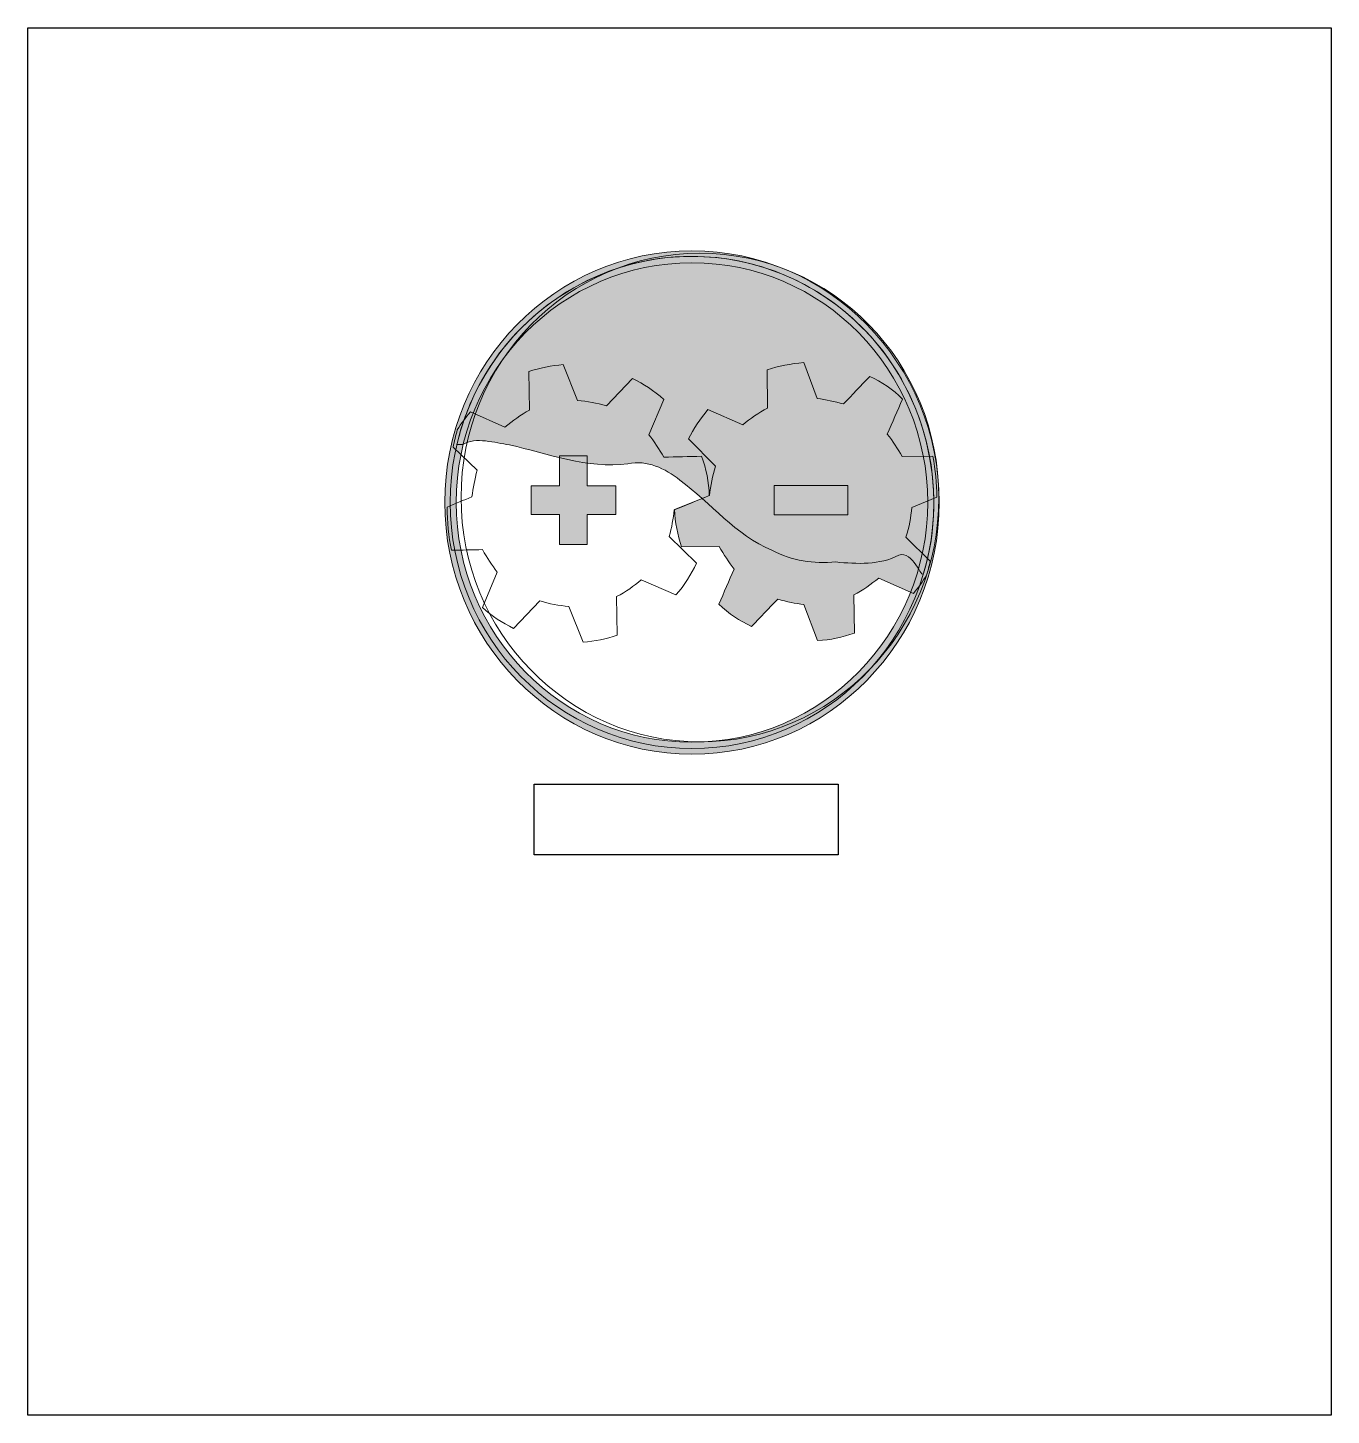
# Model space of a CAD drawing. Header units: inches. Extents: x -308 to 377, y -329 to 400.
import ezdxf

# ---------------------------------------------------------------- set-up
doc = ezdxf.new("R2010")
doc.units = ezdxf.units.IN
doc.header["$MEASUREMENT"] = 0
doc.layers.add('svg3055', color=7, linetype='Continuous')
picture_1 = doc.add_image_def('image1.png', size_in_pixel=(685, 729))
picture_2 = doc.add_image_def('image2.png', size_in_pixel=(129, 30))

# ---------------------------------------------------------------- blocks, each defined once
blk = doc.blocks.new('block 2')
at = {"layer": 'svg3055'}
image = blk.add_image(picture_1, insert=(-308, -329), size_in_units=(685, 729), dxfattribs=at)
blk = doc.blocks.new('block 3')
at = {"layer": 'svg3055', "lineweight": 0}
blk.add_open_spline([(170.79, 153.17), (170.8, 82.3), (114.6, 24.83), (45.26, 24.82), (-24.07, 24.81), (-80.29, 82.25), (-80.3, 153.13), (-80.3, 153.15), (-80.3, 153.16), (-80.3, 153.17), (-80.31, 224.05), (-24.12, 281.52), (45.22, 281.53), (114.56, 281.54), (170.78, 224.09), (170.79, 153.22), (170.79, 153.2), (170.79, 153.19), (170.79, 153.17)], degree=3, knots=[0, 0, 0, 0, 1, 1, 1, 2, 2, 2, 3, 3, 3, 4, 4, 4, 5, 5, 5, 6, 6, 6, 6], dxfattribs=at)
blk = doc.blocks.new('block 10')
at = {"layer": 'svg3055', "true_color": 0xffffff}
h = blk.add_hatch(color=7, dxfattribs=at)
h.dxf.hatch_style = 2
edge = h.paths.add_edge_path()
edge.add_spline(control_points=[(41.05, 282.81), (-30.7, 282.81), (-88.87, 223.63), (-88.87, 150.63), (-88.87, 77.64), (-30.7, 18.32), (41.05, 18.32), (112.81, 18.32), (170.98, 77.64), (170.98, 150.63), (170.98, 223.63), (112.81, 282.81), (41.05, 282.81)], knot_values=[0, 0, 0, 0, 1, 1, 1, 2, 2, 2, 3, 3, 3, 4, 4, 4, 4], degree=3, periodic=1)
edge = h.paths.add_edge_path()
edge.add_spline(control_points=[(41.05, 276.52), (109.48, 276.52), (164.94, 220.24), (164.94, 150.63), (164.94, 81.03), (109.48, 24.61), (41.05, 24.61), (-27.37, 24.61), (-82.83, 81.03), (-82.83, 150.63), (-82.83, 220.24), (-27.37, 276.52), (41.05, 276.52)], knot_values=[0, 0, 0, 0, 1, 1, 1, 2, 2, 2, 3, 3, 3, 4, 4, 4, 4], degree=3, periodic=1)
h = blk.add_hatch(color=7, dxfattribs=at)
h.dxf.hatch_style = 2
edge = h.paths.add_edge_path()
edge.add_spline(control_points=[(36.6, 279.84), (-9.65, 278.61), (-53.84, 249.29), (-73.52, 206.64), (-77.41, 198.49), (-80.36, 189.88), (-82.44, 181.08), (-82.44, 181.08), (-79.35, 181.08), (-79.35, 181.08), (-72.52, 185.18), (-62.45, 181.9), (-54.91, 180.82), (-34.39, 176.31), (-14.01, 168.03), (7.35, 170.96), (17.62, 173.05), (26.79, 168.48), (34.71, 162.32), (51.03, 150.35), (63.93, 133.37), (83.08, 125.59), (93.56, 119.73), (104.98, 118.35), (116.7, 119.31), (127.75, 118.28), (139.72, 117.57), (149.72, 122.89), (157.21, 125.42), (161.85, 109.98), (162.76, 113.29), (176.51, 158.36), (163.43, 210.5), (129.82, 243.11), (106.41, 266.56), (73.92, 280.01), (41.06, 279.84), (39.56, 279.86), (38.09, 279.88), (36.6, 279.84)], knot_values=[0, 0, 0, 0, 1, 1, 1, 2, 2, 2, 3, 3, 3, 4, 4, 4, 5, 5, 5, 6, 6, 6, 7, 7, 7, 8, 8, 8, 9, 9, 9, 10, 10, 10, 11, 11, 11, 12, 12, 12, 13, 13, 13, 13], degree=3, periodic=1)
h = blk.add_hatch(color=7, dxfattribs=at)
h.dxf.hatch_style = 2
edge = h.paths.add_edge_path()
edge.add_spline(control_points=[(99.8, 224.04), (92.88, 223.54), (86.59, 222.27), (80.51, 220.2), (80.51, 220.2), (80.68, 200.14), (80.68, 200.14), (76.03, 197.68), (71.73, 194.62), (67.73, 191.33), (67.73, 191.33), (49.37, 199.35), (49.37, 199.35), (45.57, 194.6), (41.81, 189.25), (39.17, 184), (39.17, 184), (53.41, 169.69), (53.41, 169.69), (51.7, 164.71), (50.9, 159.19), (50.23, 154.16), (50.23, 154.16), (31.79, 146.83), (31.79, 146.83), (32.15, 140.11), (33.56, 133.42), (35.57, 127.2), (35.57, 127.2), (55.38, 127.46), (55.38, 127.46), (57.79, 123.16), (60.41, 119.32), (63.18, 115.6), (60.51, 109.46), (57.9, 103.31), (55.21, 97.19), (60.34, 91.97), (66.06, 88.47), (72.36, 85.41), (76.94, 90.23), (81.56, 95), (86.17, 99.8), (90.92, 98.31), (95.31, 97.62), (99.89, 96.93), (99.89, 96.93), (107.09, 78.08), (107.09, 78.08), (113.75, 78.31), (120.19, 79.82), (126.39, 81.92), (126.39, 81.92), (126.13, 102.07), (126.13, 102.07), (130.98, 104.47), (135.12, 107.57), (139.17, 110.88), (139.17, 110.88), (157.44, 102.77), (157.44, 102.77), (159.96, 105.83), (162.31, 109.05), (164.38, 112.37), (165.1, 114.78), (165.68, 117.23), (166.27, 119.7), (166.27, 119.7), (153.49, 132.43), (153.49, 132.43), (155.33, 137.99), (156.05, 142.63), (156.58, 147.96), (156.58, 147.96), (169.79, 153.29), (169.79, 153.29), (169.64, 160.66), (168.94, 167.81), (167.64, 174.84), (167.64, 174.84), (151.43, 174.66), (151.43, 174.66), (149.19, 178.87), (146.6, 182.79), (143.71, 186.53), (146.38, 192.66), (148.99, 198.82), (151.69, 204.94), (146.68, 209.84), (140.73, 214.04), (134.45, 216.8), (129.87, 211.98), (125.25, 207.12), (120.64, 202.32), (116.14, 203.65), (111.34, 204.63), (106.92, 205.2), (106.92, 205.2), (99.8, 224.04), (99.8, 224.04)], knot_values=[0, 0, 0, 0, 1, 1, 1, 2, 2, 2, 3, 3, 3, 4, 4, 4, 5, 5, 5, 6, 6, 6, 7, 7, 7, 8, 8, 8, 9, 9, 9, 10, 10, 10, 11, 11, 11, 12, 12, 12, 13, 13, 13, 14, 14, 14, 15, 15, 15, 16, 16, 16, 17, 17, 17, 18, 18, 18, 19, 19, 19, 20, 20, 20, 21, 21, 21, 22, 22, 22, 23, 23, 23, 24, 24, 24, 25, 25, 25, 26, 26, 26, 27, 27, 27, 28, 28, 28, 29, 29, 29, 30, 30, 30, 31, 31, 31, 32, 32, 32, 33, 33, 33, 33], degree=3, periodic=1)
h = blk.add_hatch(color=7, dxfattribs=at)
h.dxf.hatch_style = 2
h.paths.add_polyline_path([(-43.53, 144.21), (-28.49, 144.21), (-28.49, 128.46), (-14.02, 128.46), (-14.02, 144.21), (1.02, 144.21), (1.02, 159.37), (-14.02, 159.37), (-14.02, 175.11), (-28.49, 175.11), (-28.49, 159.37), (-43.53, 159.37)])
at = {"layer": 'svg3055', "lineweight": 0}
for points in [[(-43.53, 144.21), (-28.49, 144.21), (-28.49, 128.46), (-14.02, 128.46), (-14.02, 144.21), (1.02, 144.21), (1.02, 159.37), (-14.02, 159.37), (-14.02, 175.11), (-28.49, 175.11), (-28.49, 159.37), (-43.53, 159.37), (-43.53, 144.21), (-43.53, 144.21)], [(122.94, 144.17), (122.94, 159.41), (84.21, 159.41), (84.21, 144.17), (122.94, 144.17)]]:
    blk.add_lwpolyline(points, dxfattribs=at)
for points, knots in [([(41.05, 282.81), (-30.7, 282.81), (-88.87, 223.63), (-88.87, 150.63), (-88.87, 77.64), (-30.7, 18.32), (41.05, 18.32), (112.81, 18.32), (170.98, 77.64), (170.98, 150.63), (170.98, 223.63), (112.81, 282.81), (41.05, 282.81)], [0, 0, 0, 0, 1, 1, 1, 2, 2, 2, 3, 3, 3, 4, 4, 4, 4]), ([(41.05, 279.88), (-29.15, 279.88), (-86.05, 222), (-86.05, 150.58), (-86.05, 79.16), (-29.15, 21.28), (41.05, 21.28), (111.26, 21.28), (168.16, 79.16), (168.16, 150.58), (168.16, 222), (111.26, 279.88), (41.05, 279.88)], [0, 0, 0, 0, 1, 1, 1, 2, 2, 2, 3, 3, 3, 4, 4, 4, 4]), ([(36.6, 279.84), (-9.65, 278.61), (-53.84, 249.29), (-73.52, 206.64), (-77.41, 198.49), (-80.36, 189.88), (-82.44, 181.08), (-82.44, 181.08), (-79.35, 181.08), (-79.35, 181.08), (-72.52, 185.18), (-62.45, 181.9), (-54.91, 180.82), (-34.39, 176.31), (-14.01, 168.03), (7.35, 170.96), (17.62, 173.05), (26.79, 168.48), (34.71, 162.32), (51.03, 150.35), (63.93, 133.37), (83.08, 125.59), (93.56, 119.73), (104.98, 118.35), (116.7, 119.31), (127.75, 118.28), (139.72, 117.57), (149.72, 122.89), (157.21, 125.42), (161.85, 109.98), (162.76, 113.29), (176.51, 158.36), (163.43, 210.5), (129.82, 243.11), (106.41, 266.56), (73.92, 280.01), (41.06, 279.84), (39.56, 279.86), (38.09, 279.88), (36.6, 279.84)], [0, 0, 0, 0, 1, 1, 1, 2, 2, 2, 3, 3, 3, 4, 4, 4, 5, 5, 5, 6, 6, 6, 7, 7, 7, 8, 8, 8, 9, 9, 9, 10, 10, 10, 11, 11, 11, 12, 12, 12, 13, 13, 13, 13]), ([(41.05, 276.52), (109.48, 276.52), (164.94, 220.24), (164.94, 150.63), (164.94, 81.03), (109.48, 24.61), (41.05, 24.61), (-27.37, 24.61), (-82.83, 81.03), (-82.83, 150.63), (-82.83, 220.24), (-27.37, 276.52), (41.05, 276.52)], [0, 0, 0, 0, 1, 1, 1, 2, 2, 2, 3, 3, 3, 4, 4, 4, 4]), ([(-26.7, 223.08), (-32.68, 222.4), (-39.12, 221.29), (-44.62, 219.42), (-44.62, 219.42), (-44.28, 199.09), (-44.28, 199.09), (-48.92, 196.76), (-53.28, 193.31), (-57.23, 190.19), (-57.23, 190.19), (-75.41, 198.13), (-75.41, 198.13), (-77.96, 195.19), (-80.24, 192.01), (-82.27, 188.71), (-83.15, 185.77), (-83.83, 182.75), (-84.5, 179.72), (-84.5, 179.72), (-71.89, 167.51), (-71.89, 167.51), (-73.14, 162.71), (-73.96, 158.18), (-74.55, 153.55), (-78.94, 151.78), (-83.29, 149.92), (-87.67, 148.14), (-87.53, 140.4), (-86.76, 132.8), (-85.36, 125.45), (-79.91, 125.59), (-74.43, 125.69), (-68.98, 125.8), (-66.62, 121.35), (-64.05, 117.79), (-61.26, 114.03), (-61.26, 114.03), (-69.06, 95.44), (-69.06, 95.44), (-64.16, 90.86), (-58.55, 87.37), (-52.68, 84.45), (-52.68, 84.45), (-38.96, 98.93), (-38.96, 98.93), (-33.85, 97.19), (-28.86, 96.49), (-23.7, 95.97), (-23.7, 95.97), (-16.15, 77.12), (-16.15, 77.12), (-9.99, 77.73), (-3.9, 78.84), (1.78, 80.78), (1.78, 80.78), (1.43, 101.11), (1.43, 101.11), (6.58, 103.76), (10.33, 106.58), (14.38, 110.01), (14.38, 110.01), (32.65, 102.07), (32.65, 102.07), (37.37, 107.14), (40.53, 112.66), (43.46, 118.74), (43.46, 118.74), (29.13, 132.7), (29.13, 132.7), (30.44, 137.3), (31.19, 141.93), (31.71, 146.66), (37.84, 149.13), (44.01, 151.71), (50.15, 154.16), (49.96, 161.23), (48.61, 168.39), (46.03, 174.84), (39.44, 174.66), (32.81, 174.54), (26.22, 174.4), (23.93, 178.56), (21.17, 182.62), (18.41, 186.18), (18.41, 186.18), (26.3, 204.76), (26.3, 204.76), (21.02, 209.34), (15.6, 212.89), (9.84, 215.75), (9.84, 215.75), (-3.88, 201.27), (-3.88, 201.27), (-8.9, 202.83), (-14.03, 203.73), (-19.15, 204.24), (-19.15, 204.24), (-26.7, 223.08), (-26.7, 223.08)], [0, 0, 0, 0, 1, 1, 1, 2, 2, 2, 3, 3, 3, 4, 4, 4, 5, 5, 5, 6, 6, 6, 7, 7, 7, 8, 8, 8, 9, 9, 9, 10, 10, 10, 11, 11, 11, 12, 12, 12, 13, 13, 13, 14, 14, 14, 15, 15, 15, 16, 16, 16, 17, 17, 17, 18, 18, 18, 19, 19, 19, 20, 20, 20, 21, 21, 21, 22, 22, 22, 23, 23, 23, 24, 24, 24, 25, 25, 25, 26, 26, 26, 27, 27, 27, 28, 28, 28, 29, 29, 29, 30, 30, 30, 31, 31, 31, 32, 32, 32, 33, 33, 33, 33]), ([(99.8, 224.04), (92.88, 223.54), (86.59, 222.27), (80.51, 220.2), (80.51, 220.2), (80.68, 200.14), (80.68, 200.14), (76.03, 197.68), (71.73, 194.62), (67.73, 191.33), (67.73, 191.33), (49.37, 199.35), (49.37, 199.35), (45.57, 194.6), (41.81, 189.25), (39.17, 184), (39.17, 184), (53.41, 169.69), (53.41, 169.69), (51.7, 164.71), (50.9, 159.19), (50.23, 154.16), (50.23, 154.16), (31.79, 146.83), (31.79, 146.83), (32.15, 140.11), (33.56, 133.42), (35.57, 127.2), (35.57, 127.2), (55.38, 127.46), (55.38, 127.46), (57.79, 123.16), (60.41, 119.32), (63.18, 115.6), (60.51, 109.46), (57.9, 103.31), (55.21, 97.19), (60.34, 91.97), (66.06, 88.47), (72.36, 85.41), (76.94, 90.23), (81.56, 95), (86.17, 99.8), (90.92, 98.31), (95.31, 97.62), (99.89, 96.93), (99.89, 96.93), (107.09, 78.08), (107.09, 78.08), (113.75, 78.31), (120.19, 79.82), (126.39, 81.92), (126.39, 81.92), (126.13, 102.07), (126.13, 102.07), (130.98, 104.47), (135.12, 107.57), (139.17, 110.88), (139.17, 110.88), (157.44, 102.77), (157.44, 102.77), (159.96, 105.83), (162.31, 109.05), (164.38, 112.37), (165.1, 114.78), (165.68, 117.23), (166.27, 119.7), (166.27, 119.7), (153.49, 132.43), (153.49, 132.43), (155.33, 137.99), (156.05, 142.63), (156.58, 147.96), (156.58, 147.96), (169.79, 153.29), (169.79, 153.29), (169.64, 160.66), (168.94, 167.81), (167.64, 174.84), (167.64, 174.84), (151.43, 174.66), (151.43, 174.66), (149.19, 178.87), (146.6, 182.79), (143.71, 186.53), (146.38, 192.66), (148.99, 198.82), (151.69, 204.94), (146.68, 209.84), (140.73, 214.04), (134.45, 216.8), (129.87, 211.98), (125.25, 207.12), (120.64, 202.32), (116.14, 203.65), (111.34, 204.63), (106.92, 205.2), (106.92, 205.2), (99.8, 224.04), (99.8, 224.04)], [0, 0, 0, 0, 1, 1, 1, 2, 2, 2, 3, 3, 3, 4, 4, 4, 5, 5, 5, 6, 6, 6, 7, 7, 7, 8, 8, 8, 9, 9, 9, 10, 10, 10, 11, 11, 11, 12, 12, 12, 13, 13, 13, 14, 14, 14, 15, 15, 15, 16, 16, 16, 17, 17, 17, 18, 18, 18, 19, 19, 19, 20, 20, 20, 21, 21, 21, 22, 22, 22, 23, 23, 23, 24, 24, 24, 25, 25, 25, 26, 26, 26, 27, 27, 27, 28, 28, 28, 29, 29, 29, 30, 30, 30, 31, 31, 31, 32, 32, 32, 33, 33, 33, 33])]:
    blk.add_open_spline(points, degree=3, knots=knots, dxfattribs=at)
blk = doc.blocks.new('block 9')
at = {"layer": 'svg3055'}
blk.add_blockref('block 10', (0, 0), dxfattribs=at)
blk = doc.blocks.new('block 5')
at = {"layer": 'svg3055'}
blk.add_blockref('block 9', (0, 0), dxfattribs=at)
blk = doc.blocks.new('block 4')
at = {"layer": 'svg3055'}
blk.add_blockref('block 5', (0, 0), dxfattribs=at)
blk = doc.blocks.new('block 11')
at = {"layer": 'svg3055'}
image = blk.add_image(picture_2, insert=(-41.86, -34.53), size_in_units=(159.66, 37.13), dxfattribs=at)

msp = doc.modelspace()

# ---------------------------------------------------------------- block references
at = {"layer": 'svg3055'}
for name in ['block 2', 'block 4', 'block 3', 'block 11']:
    msp.add_blockref(name, (0, 0), dxfattribs=at)

doc.saveas('drawing.dxf')
